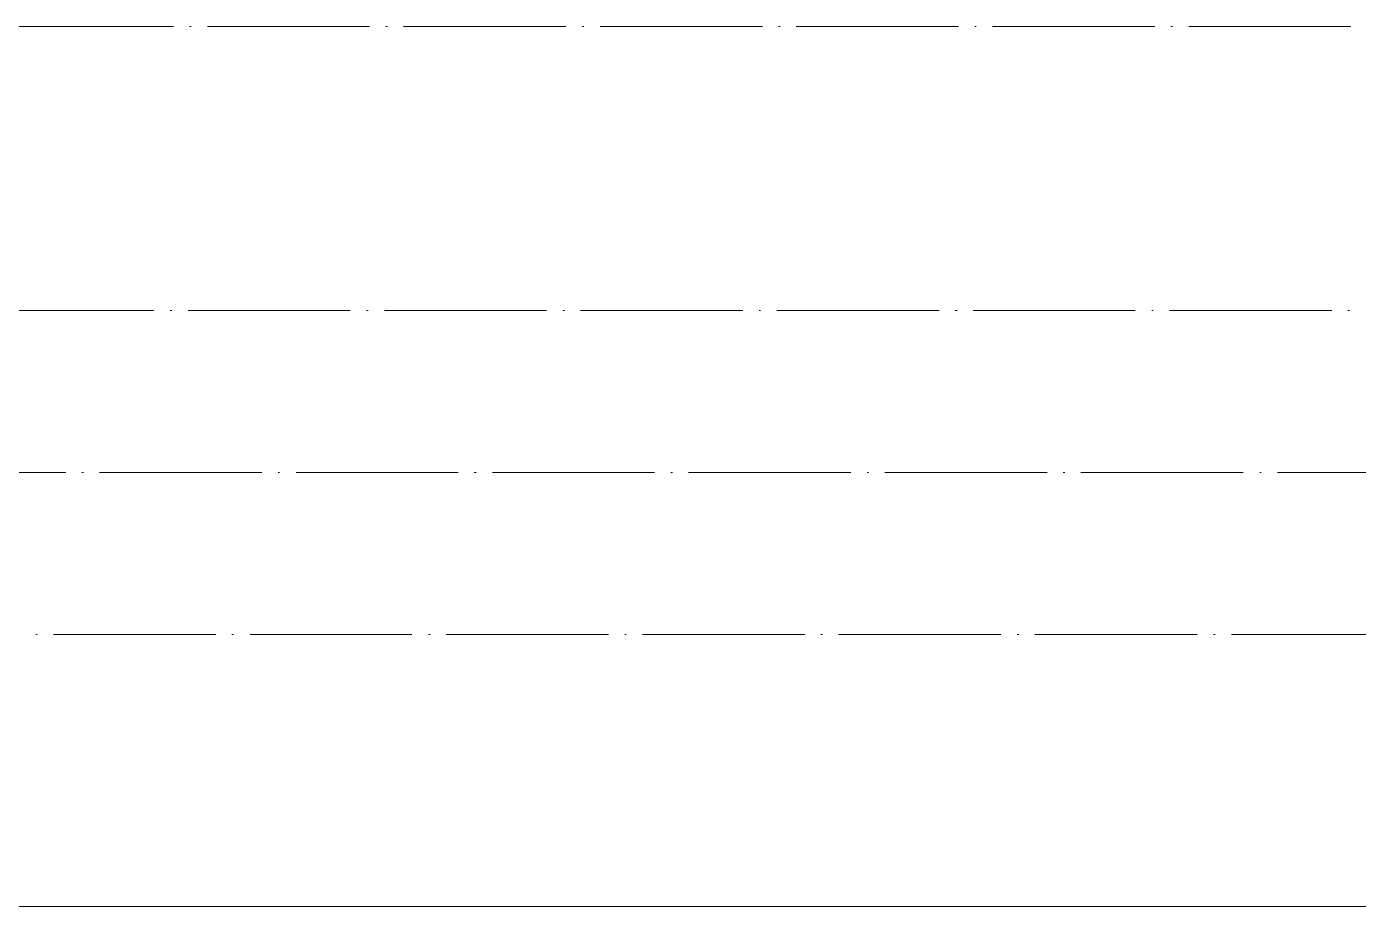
# Model space of a CAD drawing. Header units: millimetres. Extents: x 803 to 707111, y 130 to 2706464.
# Drawn here: x 663187 to 664829, y 2694525 to 2695610 of the extents above; entities that cross this region are included whole.
import ezdxf

# ---------------------------------------------------------------- set-up
doc = ezdxf.new("R2010")
doc.units = ezdxf.units.MM

msp = doc.modelspace()

# ---------------------------------------------------------------- linework, layer by layer
at = {"color": 0, "lineweight": 0}
for points in [[(663167.8, 2695609.8), (663367.8, 2695609.8)], [(663387.6, 2695609.8), (663389.7, 2695609.8)], [(663409.9, 2695609.8), (663609.6, 2695609.8)], [(663629.7, 2695609.8), (663631.9, 2695609.8)], [(663651.6, 2695609.8), (663851.7, 2695609.8)], [(663871.9, 2695609.8), (663873.6, 2695609.8)], [(663893.8, 2695609.8), (664093.9, 2695609.8)], [(664113.6, 2695609.8), (664115.8, 2695609.8)], [(664135.5, 2695609.8), (664335.6, 2695609.8)], [(664355.8, 2695609.8), (664357.5, 2695609.8)], [(664377.7, 2695609.8), (664577.7, 2695609.8)], [(664597.5, 2695609.8), (664599.6, 2695609.8)], [(664619.8, 2695609.8), (664819.4, 2695609.8)], [(663343.8, 2695259.9), (663143.7, 2695259.9)], [(663365.7, 2695259.9), (663364, 2695259.9)], [(663585.9, 2695259.9), (663385.9, 2695259.9)], [(663607.8, 2695259.9), (663605.7, 2695259.9)], [(663827.7, 2695259.9), (663628, 2695259.9)], [(663850, 2695259.9), (663847.8, 2695259.9)], [(664069.8, 2695259.9), (663869.7, 2695259.9)], [(664091.7, 2695259.9), (664090, 2695259.9)], [(664312, 2695259.9), (664111.9, 2695259.9)], [(664333.9, 2695259.9), (664331.7, 2695259.9)], [(664553.7, 2695259.9), (664353.6, 2695259.9)], [(664575.6, 2695259.9), (664573.9, 2695259.9)], [(664795.8, 2695259.9), (664595.8, 2695259.9)], [(664817.7, 2695259.9), (664815.6, 2695259.9)], [(663035.1, 2695059.9), (663235.2, 2695059.9)], [(663254.9, 2695059.9), (663257.1, 2695059.9)], [(663276.8, 2695059.9), (663476.9, 2695059.9)], [(663497.1, 2695059.9), (663498.8, 2695059.9)], [(663519, 2695059.9), (663719, 2695059.9)], [(663738.8, 2695059.9), (663740.9, 2695059.9)], [(663761.1, 2695059.9), (663960.8, 2695059.9)], [(663980.9, 2695059.9), (663983.1, 2695059.9)], [(664002.8, 2695059.9), (664202.9, 2695059.9)], [(664223.1, 2695059.9), (664224.8, 2695059.9)], [(664245, 2695059.9), (664445.1, 2695059.9)], [(664464.8, 2695059.9), (664467, 2695059.9)], [(664486.7, 2695059.9), (664686.8, 2695059.9)], [(664707, 2695059.9), (664708.7, 2695059.9)], [(664728.9, 2695059.9), (664928.9, 2695059.9)], [(663200, 2694860.2), (663198.2, 2694860.2)], [(663420.2, 2694860.2), (663220.1, 2694860.2)], [(663442.1, 2694860.2), (663440, 2694860.2)], [(663661.9, 2694860.2), (663462.3, 2694860.2)], [(663684.3, 2694860.2), (663682.1, 2694860.2)], [(663904.1, 2694860.2), (663704, 2694860.2)], [(663926, 2694860.2), (663924.3, 2694860.2)], [(664146.2, 2694860.2), (663946.2, 2694860.2)], [(664168.1, 2694860.2), (664166, 2694860.2)], [(664388, 2694860.2), (664187.9, 2694860.2)], [(664409.9, 2694860.2), (664408.1, 2694860.2)], [(664630.1, 2694860.2), (664430, 2694860.2)], [(664652, 2694860.2), (664649.9, 2694860.2)], [(664871.8, 2694860.2), (664672.2, 2694860.2)], [(660924.9, 2694524.9), (666334.6, 2694524.9)]]:
    msp.add_lwpolyline(points, dxfattribs=at)

doc.saveas('drawing.dxf')
